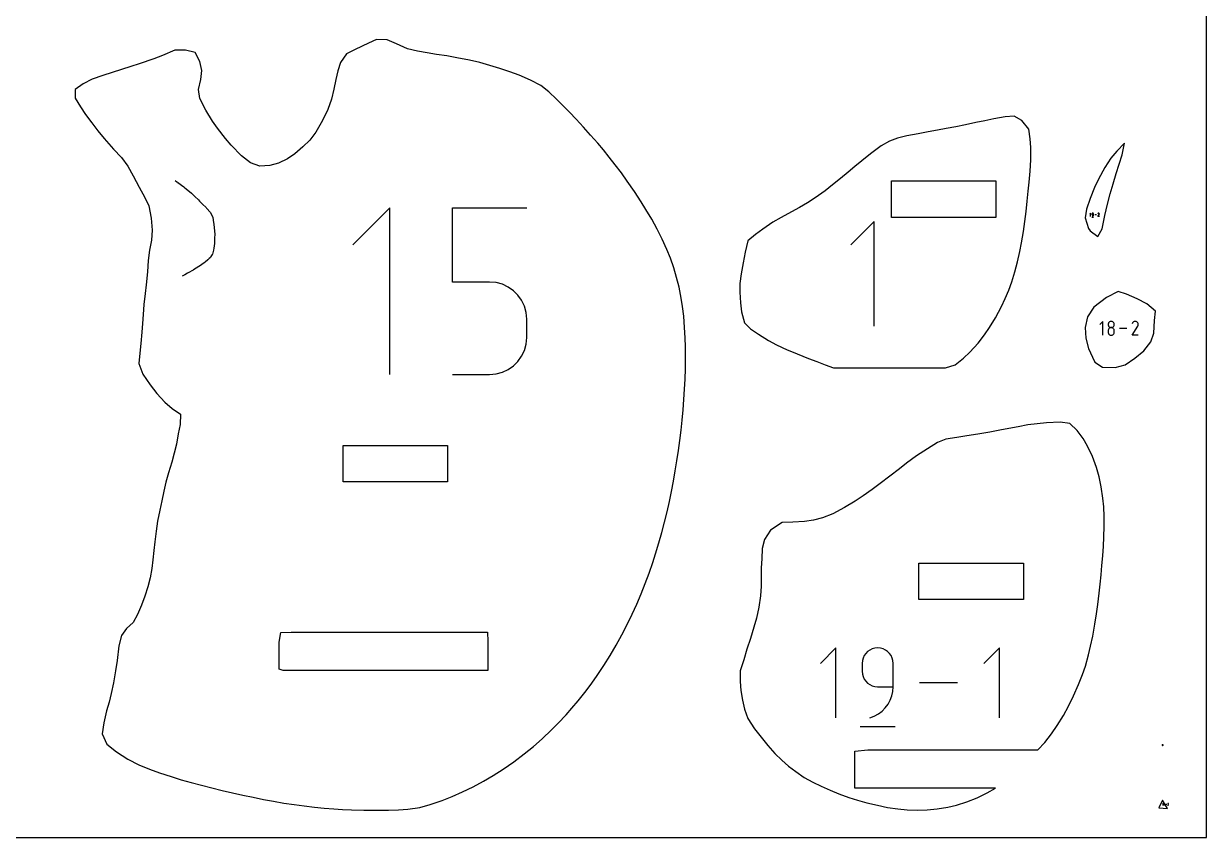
# Model space of a CAD drawing. Extents: x 0 to 300, y 0 to 147.
# Drawn here: x 230.6 to 299.7, y 0 to 47.6 of the extents above; entities that cross this region are included whole.
import ezdxf

# ---------------------------------------------------------------- set-up
doc = ezdxf.new("R2010")
doc.units = 0

msp = doc.modelspace()

# ---------------------------------------------------------------- linework, layer by layer
at = {"layer": 'annotation', "color": 1}
for p, q in [((239.441666, 38.401933), (239.548948, 38.32931)), ((239.548948, 38.32931), (239.590262, 38.301119)), ((239.590262, 38.301119), (239.595017, 38.298327)), ((239.595017, 38.298327), (239.599422, 38.295672)), ((239.599422, 38.295672), (239.954449, 38.02951)), ((239.954449, 38.02951), (240.020089, 37.982214)), ((240.020089, 37.982214), (240.281755, 37.75442)), ((240.281755, 37.75442), (240.40845, 37.654298)), ((240.40845, 37.654298), (240.603289, 37.464355)), ((240.603289, 37.464355), (240.815639, 37.270882)), ((240.815639, 37.270882), (240.877622, 37.202689)), ((240.877622, 37.202689), (240.934801, 37.141878)), ((240.934801, 37.141878), (241.065621, 37.009529)), ((241.065621, 37.009529), (241.230343, 36.846513)), ((241.230343, 36.846513), (241.252828, 36.819257)), ((241.252828, 36.819257), (241.275739, 36.793054)), ((241.275739, 36.793054), (241.514633, 36.528204)), ((252.00156, 36.81384), (249.832415, 34.644083)), ((252.00156, 27.056665), (252.00156, 36.81384)), ((255.660195, 32.468819), (255.660195, 36.81384)), ((255.660195, 36.81384), (259.99359, 36.81384)), ((241.514633, 36.528204), (241.557757, 36.443755)), ((241.557757, 36.443755), (241.637842, 36.262181)), ((241.637842, 36.262181), (241.670955, 36.085429)), ((241.670955, 36.085429), (241.712065, 35.827289)), ((280.307428, 36.013387), (278.945869, 34.651444)), ((280.307428, 29.888867), (280.307428, 36.013387)), ((292.957879, 36.49084), (292.913786, 36.446734)), ((292.957879, 36.2925), (292.957879, 36.49084)), ((293.026734, 36.267707), (293.125905, 36.267707)), ((293.032949, 36.454658), (293.032238, 36.446734)), ((293.032238, 36.446734), (293.032238, 36.424681)), ((293.032238, 36.424681), (293.032238, 36.424681)), ((293.032238, 36.424681), (293.032949, 36.416758)), ((293.034999, 36.462117), (293.032949, 36.454658)), ((293.032949, 36.416758), (293.034999, 36.4093)), ((293.038262, 36.468988), (293.034999, 36.462117)), ((293.034999, 36.4093), (293.038262, 36.402431)), ((293.042612, 36.475144), (293.038262, 36.468988)), ((293.038262, 36.402431), (293.042612, 36.396277)), ((293.047924, 36.480461), (293.042612, 36.475144)), ((293.042612, 36.396277), (293.047924, 36.390961)), ((293.054072, 36.484815), (293.047924, 36.480461)), ((293.047924, 36.390961), (293.054072, 36.38661)), ((293.060932, 36.488079), (293.054072, 36.484815)), ((293.054072, 36.38661), (293.060932, 36.383347)), ((293.054241, 36.2925), (293.066837, 36.297193)), ((293.054241, 36.2925), (293.054241, 36.2925)), ((293.068377, 36.490129), (293.060932, 36.488079)), ((293.060932, 36.383347), (293.068377, 36.381298)), ((293.066837, 36.297193), (293.078398, 36.303538)), ((293.076282, 36.49084), (293.068377, 36.490129)), ((293.068377, 36.381298), (293.076282, 36.380588)), ((293.084203, 36.490129), (293.076282, 36.49084)), ((293.076282, 36.49084), (293.076282, 36.49084)), ((293.076282, 36.380588), (293.120326, 36.380588)), ((293.078398, 36.303538), (293.088805, 36.311371)), ((293.091657, 36.488079), (293.084203, 36.490129)), ((293.088805, 36.311371), (293.097938, 36.320532)), ((293.098519, 36.484815), (293.091657, 36.488079)), ((293.097938, 36.320532), (293.105679, 36.330858)), ((293.104666, 36.480461), (293.098519, 36.484815)), ((293.109973, 36.475144), (293.104666, 36.480461)), ((293.105679, 36.330858), (293.111908, 36.342188)), ((293.114316, 36.468988), (293.109973, 36.475144)), ((293.111908, 36.342188), (293.116505, 36.354361)), ((293.117572, 36.462117), (293.114316, 36.468988)), ((293.116505, 36.354361), (293.119351, 36.367215)), ((293.119617, 36.454658), (293.117572, 36.462117)), ((293.119351, 36.367215), (293.120326, 36.380588)), ((293.120326, 36.446734), (293.119617, 36.454658)), ((293.120326, 36.380588), (293.120326, 36.446734)), ((293.120326, 36.446734), (293.120326, 36.446734)), ((293.303184, 36.39167), (293.194735, 36.39167)), ((293.377558, 36.292498), (293.458954, 36.423535)), ((293.465646, 36.292498), (293.377558, 36.292498)), ((293.383466, 36.468786), (293.377682, 36.457691)), ((293.388056, 36.475294), (293.383466, 36.468786)), ((293.393563, 36.480727), (293.388056, 36.475294)), ((293.399819, 36.485042), (293.393563, 36.480727)), ((293.406658, 36.488193), (293.399819, 36.485042)), ((293.41391, 36.490139), (293.406658, 36.488193)), ((293.42141, 36.490835), (293.41391, 36.490139)), ((293.42899, 36.490239), (293.42141, 36.490835)), ((293.436481, 36.488306), (293.42899, 36.490239)), ((293.443717, 36.484993), (293.436481, 36.488306)), ((293.450189, 36.480397), (293.443717, 36.484993)), ((293.443717, 36.484993), (293.443717, 36.484993)), ((293.4556, 36.474882), (293.450189, 36.480397)), ((293.459902, 36.468618), (293.4556, 36.474882)), ((293.458954, 36.423535), (293.459051, 36.423656)), ((293.458954, 36.423535), (293.458954, 36.423535)), ((293.459051, 36.423656), (293.459145, 36.423777)), ((293.459145, 36.423777), (293.459235, 36.423901)), ((293.459235, 36.423901), (293.459322, 36.424027)), ((293.459322, 36.424027), (293.459407, 36.424158)), ((293.459407, 36.424158), (293.45949, 36.424294)), ((293.45949, 36.424294), (293.459573, 36.424435)), ((293.459573, 36.424435), (293.459655, 36.424585)), ((293.459655, 36.424585), (293.459738, 36.424742)), ((293.459738, 36.424742), (293.463098, 36.431958)), ((293.459738, 36.424742), (293.459738, 36.424742)), ((293.463048, 36.461772), (293.459902, 36.468618)), ((293.464988, 36.454514), (293.463048, 36.461772)), ((293.463098, 36.431958), (293.465062, 36.439438)), ((293.465676, 36.447013), (293.464988, 36.454514)), ((293.465062, 36.439438), (293.465676, 36.447013)), ((241.712065, 35.827289), (241.724543, 35.664293)), ((241.724543, 35.664293), (241.756858, 35.245856)), ((241.748531, 34.717258), (241.710472, 34.447093)), ((241.753082, 35.055721), (241.748531, 34.717258)), ((241.756858, 35.245856), (241.753082, 35.055721)), ((241.508931, 33.90939), (241.431931, 33.83483)), ((241.534384, 33.951987), (241.508931, 33.90939)), ((241.613161, 34.072961), (241.534384, 33.951987)), ((241.621946, 34.100934), (241.613161, 34.072961)), ((241.692904, 34.328407), (241.621946, 34.100934)), ((241.710472, 34.447093), (241.692904, 34.328407)), ((240.831431, 33.371739), (240.513654, 33.177066)), ((240.836462, 33.374755), (240.831431, 33.371739)), ((240.873345, 33.399529), (240.836462, 33.374755)), ((241.139506, 33.58083), (240.873345, 33.399529)), ((241.205438, 33.633367), (241.139506, 33.58083)), ((241.35972, 33.756984), (241.205438, 33.633367)), ((241.431931, 33.83483), (241.35972, 33.756984)), ((240.003467, 32.893609), (239.847698, 32.806475)), ((240.166106, 32.979196), (240.003467, 32.893609)), ((240.20305, 32.999164), (240.166106, 32.979196)), ((240.494324, 33.165933), (240.20305, 32.999164)), ((240.513654, 33.177066), (240.494324, 33.165933)), ((257.826892, 32.468819), (255.660195, 32.468819)), ((258.215934, 32.434043), (257.826892, 32.468819)), ((258.582272, 32.333747), (258.215934, 32.434043)), ((258.919748, 32.17398), (258.582272, 32.333747)), ((259.222203, 31.960789), (258.919748, 32.17398)), ((259.483478, 31.700224), (259.222203, 31.960789)), ((259.697413, 31.398332), (259.483478, 31.700224)), ((259.85785, 31.061162), (259.697413, 31.398332)), ((259.958628, 30.694762), (259.85785, 31.061162)), ((259.99359, 30.305181), (259.958628, 30.694762)), ((259.99359, 29.22581), (259.99359, 30.305181)), ((259.99359, 30.305181), (259.99359, 30.305181)), ((293.678418, 30.162597), (293.499501, 29.983629)), ((293.678418, 29.357797), (293.678418, 30.162597)), ((293.983076, 30.01515), (293.980193, 29.98315)), ((293.980193, 29.98315), (293.980193, 29.98315)), ((293.980193, 29.98315), (293.983078, 29.950999)), ((293.991389, 30.045301), (293.983076, 30.01515)), ((293.983078, 29.950999), (293.991395, 29.92073)), ((294.004622, 30.073091), (293.991389, 30.045301)), ((293.991395, 29.92073), (294.004633, 29.892853)), ((294.022268, 30.098009), (294.004622, 30.073091)), ((294.022268, 29.7405), (294.004622, 29.715526)), ((294.004633, 29.892853), (294.022285, 29.867872)), ((294.043819, 30.119543), (294.022268, 30.098009)), ((294.043819, 29.762072), (294.022268, 29.7405)), ((294.022285, 29.867872), (294.04384, 29.846296)), ((294.068766, 30.137181), (294.043819, 30.119543)), ((294.068766, 29.779734), (294.043819, 29.762072)), ((294.04384, 29.846296), (294.068789, 29.828632)), ((294.096602, 30.150413), (294.068766, 30.137181)), ((294.096602, 29.792978), (294.068766, 29.779734)), ((294.068789, 29.828632), (294.096623, 29.815387)), ((294.126819, 30.158727), (294.096602, 30.150413)), ((294.126819, 29.801296), (294.096602, 29.792978)), ((294.096623, 29.815387), (294.126832, 29.807068)), ((294.158908, 30.161613), (294.126819, 30.158727)), ((294.158908, 29.804182), (294.126819, 29.801296)), ((294.126832, 29.807068), (294.158908, 29.804182)), ((294.190997, 30.158727), (294.158908, 30.161613)), ((294.158908, 30.161613), (294.158908, 30.161613)), ((294.158908, 29.804182), (294.190984, 29.807068)), ((294.190997, 29.801298), (294.158908, 29.804182)), ((294.158908, 29.804182), (294.158908, 29.804182)), ((294.158908, 29.804182), (294.158908, 29.804182)), ((294.190984, 29.807068), (294.221193, 29.815387)), ((294.221214, 30.150413), (294.190997, 30.158727)), ((294.221214, 29.792983), (294.190997, 29.801298)), ((294.221193, 29.815387), (294.249027, 29.828632)), ((294.24905, 30.137181), (294.221214, 30.150413)), ((294.24905, 29.779745), (294.221214, 29.792983)), ((294.249027, 29.828632), (294.273976, 29.846296)), ((294.273997, 30.119543), (294.24905, 30.137181)), ((294.273997, 29.762089), (294.24905, 29.779745)), ((294.273976, 29.846296), (294.295531, 29.867872)), ((294.295548, 30.098009), (294.273997, 30.119543)), ((294.295548, 29.740521), (294.273997, 29.762089)), ((294.295531, 29.867872), (294.313183, 29.892853)), ((294.313194, 30.073091), (294.295548, 30.098009)), ((294.313194, 29.715549), (294.295548, 29.740521)), ((294.313183, 29.892853), (294.326421, 29.92073)), ((294.326427, 30.045301), (294.313194, 30.073091)), ((294.326421, 29.92073), (294.334738, 29.950999)), ((294.33474, 30.01515), (294.326427, 30.045301)), ((294.334738, 29.950999), (294.337623, 29.98315)), ((294.337623, 29.98315), (294.33474, 30.01515)), ((294.337623, 29.98315), (294.337623, 29.98315)), ((295.079549, 29.760197), (294.639499, 29.760197)), ((295.381334, 29.357791), (295.711612, 29.889495)), ((295.405307, 30.073106), (295.381839, 30.028087)), ((295.423932, 30.099516), (295.405307, 30.073106)), ((295.446277, 30.121562), (295.423932, 30.099516)), ((295.471663, 30.139067), (295.446277, 30.121562)), ((295.49941, 30.151856), (295.471663, 30.139067)), ((295.52884, 30.159751), (295.49941, 30.151856)), ((295.559272, 30.162577), (295.52884, 30.159751)), ((295.590026, 30.160156), (295.559272, 30.162577)), ((295.620424, 30.152312), (295.590026, 30.160156)), ((295.649786, 30.138869), (295.620424, 30.152312)), ((295.676046, 30.120222), (295.649786, 30.138869)), ((295.649786, 30.138869), (295.649786, 30.138869)), ((295.698003, 30.097845), (295.676046, 30.120222)), ((295.71546, 30.072424), (295.698003, 30.097845)), ((295.711612, 29.889495), (295.712006, 29.889984)), ((295.711612, 29.889495), (295.711612, 29.889495)), ((295.712006, 29.889984), (295.712385, 29.890477)), ((295.712385, 29.890477), (295.71275, 29.890978)), ((295.71275, 29.890978), (295.713104, 29.891491)), ((295.713104, 29.891491), (295.713449, 29.892021)), ((295.713449, 29.892021), (295.713787, 29.892572)), ((295.713787, 29.892572), (295.714122, 29.893148)), ((295.714122, 29.893148), (295.714456, 29.893753)), ((295.714456, 29.893753), (295.714791, 29.894391)), ((295.714791, 29.894391), (295.728428, 29.923671)), ((295.714791, 29.894391), (295.714791, 29.894391)), ((295.728224, 30.044646), (295.71546, 30.072424)), ((295.736097, 30.015195), (295.728224, 30.044646)), ((295.728428, 29.923671), (295.736395, 29.954022)), ((295.738886, 29.984759), (295.736097, 30.015195)), ((295.736395, 29.954022), (295.738886, 29.984759)), ((259.958608, 28.83604), (259.99359, 29.22581)), ((293.983076, 29.657401), (293.980193, 29.625265)), ((293.980193, 29.625265), (293.980193, 29.536235)), ((293.980193, 29.536235), (293.980193, 29.536235)), ((293.980193, 29.536235), (293.983078, 29.504101)), ((293.991389, 29.687657), (293.983076, 29.657401)), ((293.983078, 29.504101), (293.991395, 29.47388)), ((294.004622, 29.715526), (293.991389, 29.687657)), ((293.991395, 29.47388), (294.004633, 29.446069)), ((294.004633, 29.446069), (294.022285, 29.421168)), ((294.022285, 29.421168), (294.04384, 29.399676)), ((294.04384, 29.399676), (294.068789, 29.382091)), ((294.068789, 29.382091), (294.096623, 29.368913)), ((294.096623, 29.368913), (294.126832, 29.360641)), ((294.126832, 29.360641), (294.158908, 29.357772)), ((294.158908, 29.357772), (294.190984, 29.360641)), ((294.158908, 29.357772), (294.158908, 29.357772)), ((294.190984, 29.360641), (294.221193, 29.368913)), ((294.221193, 29.368913), (294.249027, 29.382091)), ((294.249027, 29.382091), (294.273976, 29.399676)), ((294.273976, 29.399676), (294.295531, 29.421168)), ((294.295531, 29.421168), (294.313183, 29.446069)), ((294.313183, 29.446069), (294.326421, 29.47388)), ((294.326427, 29.687677), (294.313194, 29.715549)), ((294.326421, 29.47388), (294.334738, 29.504101)), ((294.33474, 29.657414), (294.326427, 29.687677)), ((294.334738, 29.504101), (294.337623, 29.536235)), ((294.337623, 29.625265), (294.33474, 29.657414)), ((294.337623, 29.536235), (294.337623, 29.625265)), ((294.337623, 29.625265), (294.337623, 29.625265)), ((295.738765, 29.357791), (295.381334, 29.357791)), ((259.697277, 28.131232), (259.857779, 28.469134)), ((259.857779, 28.469134), (259.958608, 28.83604)), ((259.221951, 27.566992), (259.483277, 27.828471)), ((259.483277, 27.828471), (259.697277, 28.131232)), ((255.660195, 27.056665), (257.826892, 27.056665)), ((257.826892, 27.056665), (258.215772, 27.09163)), ((257.826892, 27.056665), (257.826892, 27.056665)), ((258.215772, 27.09163), (258.582025, 27.192432)), ((258.582025, 27.192432), (258.919476, 27.352932)), ((258.919476, 27.352932), (259.221951, 27.566992)), ((278.068851, 11.075618), (277.16069, 10.167201)), ((278.068851, 6.990559), (278.068851, 11.075618)), ((280.344688, 11.060971), (280.191348, 11.018744)), ((280.507501, 11.075618), (280.344688, 11.060971)), ((280.670651, 11.060971), (280.507501, 11.075618)), ((280.507501, 11.075618), (280.507501, 11.075618)), ((280.824171, 11.018744), (280.670651, 11.060971)), ((287.620618, 11.075618), (286.712457, 10.167201)), ((287.620618, 6.990559), (287.620618, 11.075618)), ((279.657225, 10.484032), (279.61501, 10.330396)), ((279.724422, 10.625537), (279.657225, 10.484032)), ((279.814019, 10.752335), (279.724422, 10.625537)), ((279.923428, 10.861852), (279.814019, 10.752335)), ((280.050066, 10.951513), (279.923428, 10.861852)), ((280.191348, 11.018744), (280.050066, 10.951513)), ((280.965505, 10.951513), (280.824171, 11.018744)), ((281.092101, 10.861852), (280.965505, 10.951513)), ((281.201405, 10.752335), (281.092101, 10.861852)), ((281.290864, 10.625537), (281.201405, 10.752335)), ((281.357925, 10.484032), (281.290864, 10.625537)), ((281.400033, 10.330396), (281.357925, 10.484032)), ((279.61501, 10.330396), (279.600365, 10.167201)), ((279.600365, 10.167201), (279.600365, 9.712992)), ((279.600365, 9.712992), (279.600365, 9.712992)), ((279.600365, 9.712992), (279.61501, 9.549807)), ((281.414637, 10.167201), (281.400033, 10.330396)), ((281.414637, 8.804831), (281.414637, 10.167201)), ((281.414637, 10.167201), (281.414637, 10.167201)), ((279.61501, 9.549807), (279.657225, 9.396193)), ((279.657225, 9.396193), (279.724422, 9.254723)), ((279.724422, 9.254723), (279.814019, 9.127965)), ((279.814019, 9.127965), (279.923428, 9.018491)), ((279.923428, 9.018491), (280.050066, 8.92887)), ((285.180816, 9.033088), (282.947175, 9.033088)), ((280.050066, 8.92887), (280.191348, 8.861673)), ((280.191348, 8.861673), (280.344688, 8.81947)), ((280.344688, 8.81947), (280.507501, 8.804831)), ((280.507501, 8.804831), (281.414637, 8.804831)), ((281.33594, 8.264668), (281.394553, 8.529404)), ((281.394553, 8.529404), (281.414637, 8.804831)), ((280.953538, 7.567907), (281.112972, 7.78059)), ((281.112972, 7.78059), (281.24126, 8.013954)), ((281.24126, 8.013954), (281.33594, 8.264668)), ((280.053548, 6.990559), (280.312963, 7.087229)), ((280.053548, 6.990559), (280.053548, 6.990559)), ((280.312963, 7.087229), (280.551073, 7.217897)), ((280.551073, 7.217897), (280.765418, 7.379232)), ((280.765418, 7.379232), (280.953538, 7.567907)), ((279.487004, 6.479926), (281.529534, 6.479926)), ((297.141826, 5.374177), (297.153244, 5.374177)), ((297.142541, 5.395702), (297.142459, 5.394789)), ((297.142459, 5.394789), (297.142459, 5.39225)), ((297.142459, 5.39225), (297.142459, 5.39225)), ((297.142459, 5.39225), (297.142541, 5.391338)), ((297.142777, 5.396561), (297.142541, 5.395702)), ((297.142541, 5.391338), (297.142777, 5.390479)), ((297.143153, 5.397352), (297.142777, 5.396561)), ((297.142777, 5.390479), (297.143153, 5.389688)), ((297.143654, 5.39806), (297.143153, 5.397352)), ((297.143153, 5.389688), (297.143654, 5.38898)), ((297.144265, 5.398673), (297.143654, 5.39806)), ((297.143654, 5.38898), (297.144265, 5.388368)), ((297.144973, 5.399174), (297.144265, 5.398673)), ((297.144265, 5.388368), (297.144973, 5.387867)), ((297.145763, 5.39955), (297.144973, 5.399174)), ((297.144973, 5.387867), (297.145763, 5.387491)), ((297.144993, 5.377031), (297.146443, 5.377572)), ((297.144993, 5.377031), (297.144993, 5.377031)), ((297.14662, 5.399786), (297.145763, 5.39955)), ((297.145763, 5.387491), (297.14662, 5.387255)), ((297.146443, 5.377572), (297.147774, 5.378302)), ((297.14753, 5.399868), (297.14662, 5.399786)), ((297.14662, 5.387255), (297.14753, 5.387173)), ((297.148442, 5.399786), (297.14753, 5.399868)), ((297.14753, 5.399868), (297.14753, 5.399868)), ((297.14753, 5.387173), (297.152601, 5.387173)), ((297.147774, 5.378302), (297.148972, 5.379204)), ((297.149301, 5.39955), (297.148442, 5.399786)), ((297.148972, 5.379204), (297.150024, 5.380259)), ((297.150091, 5.399174), (297.149301, 5.39955)), ((297.150024, 5.380259), (297.150915, 5.381448)), ((297.150798, 5.398673), (297.150091, 5.399174)), ((297.151409, 5.39806), (297.150798, 5.398673)), ((297.150915, 5.381448), (297.151632, 5.382752)), ((297.15191, 5.397352), (297.151409, 5.39806)), ((297.151632, 5.382752), (297.152162, 5.384154)), ((297.152284, 5.396561), (297.15191, 5.397352)), ((297.152162, 5.384154), (297.152489, 5.385634)), ((297.15252, 5.395702), (297.152284, 5.396561)), ((297.152489, 5.385634), (297.152601, 5.387173)), ((297.152601, 5.394789), (297.15252, 5.395702)), ((297.152601, 5.387173), (297.152601, 5.394789)), ((297.152601, 5.394789), (297.152601, 5.394789)), ((297.173655, 5.388449), (297.161169, 5.388449)), ((297.182218, 5.377031), (297.19159, 5.392118)), ((297.19236, 5.377031), (297.182218, 5.377031)), ((297.182899, 5.397328), (297.182233, 5.396051)), ((297.183427, 5.398078), (297.182899, 5.397328)), ((297.184061, 5.398703), (297.183427, 5.398078)), ((297.184781, 5.3992), (297.184061, 5.398703)), ((297.185569, 5.399563), (297.184781, 5.3992)), ((297.186404, 5.399787), (297.185569, 5.399563)), ((297.187267, 5.399867), (297.186404, 5.399787)), ((297.18814, 5.399798), (297.187267, 5.399867)), ((297.189003, 5.399576), (297.18814, 5.399798)), ((297.189836, 5.399194), (297.189003, 5.399576)), ((297.190581, 5.398665), (297.189836, 5.399194)), ((297.189836, 5.399194), (297.189836, 5.399194)), ((297.191204, 5.39803), (297.190581, 5.398665)), ((297.191699, 5.397309), (297.191204, 5.39803)), ((297.19159, 5.392118), (297.191601, 5.392132)), ((297.19159, 5.392118), (297.19159, 5.392118)), ((297.191601, 5.392132), (297.191612, 5.392146)), ((297.191612, 5.392146), (297.191622, 5.39216)), ((297.191622, 5.39216), (297.191632, 5.392175)), ((297.191632, 5.392175), (297.191642, 5.39219)), ((297.191642, 5.39219), (297.191652, 5.392206)), ((297.191652, 5.392206), (297.191661, 5.392222)), ((297.191661, 5.392222), (297.191671, 5.392239)), ((297.191671, 5.392239), (297.19168, 5.392257)), ((297.19168, 5.392257), (297.192067, 5.393088)), ((297.19168, 5.392257), (297.19168, 5.392257)), ((297.192061, 5.396521), (297.191699, 5.397309)), ((297.192285, 5.395685), (297.192061, 5.396521)), ((297.192067, 5.393088), (297.192293, 5.393949)), ((297.192364, 5.394821), (297.192285, 5.395685)), ((297.192293, 5.393949), (297.192364, 5.394821)), ((297.188237, 1.978543), (297.160833, 1.951131)), ((297.188237, 1.855276), (297.188237, 1.978543)), ((297.234458, 1.88268), (297.261792, 1.978543)), ((297.302902, 1.88268), (297.234458, 1.88268)), ((297.282386, 1.855276), (297.282386, 1.910022)), ((297.416539, 1.916909), (297.349138, 1.916909)), ((297.462761, 1.855275), (297.513348, 1.936713)), ((297.517507, 1.855275), (297.462761, 1.855275)), ((297.466433, 1.964836), (297.462839, 1.957941)), ((297.469286, 1.968881), (297.466433, 1.964836)), ((297.472708, 1.972258), (297.469286, 1.968881)), ((297.476596, 1.974939), (297.472708, 1.972258)), ((297.480846, 1.976898), (297.476596, 1.974939)), ((297.485354, 1.978107), (297.480846, 1.976898)), ((297.490015, 1.97854), (297.485354, 1.978107)), ((297.494726, 1.978169), (297.490015, 1.97854)), ((297.499381, 1.976968), (297.494726, 1.978169)), ((297.503879, 1.974909), (297.499381, 1.976968)), ((297.507901, 1.972052), (297.503879, 1.974909)), ((297.503879, 1.974909), (297.503879, 1.974909)), ((297.511264, 1.968625), (297.507901, 1.972052)), ((297.513938, 1.964732), (297.511264, 1.968625)), ((297.513348, 1.936713), (297.513409, 1.936788)), ((297.513348, 1.936713), (297.513348, 1.936713)), ((297.513409, 1.936788), (297.513467, 1.936864)), ((297.513467, 1.936864), (297.513523, 1.93694)), ((297.513523, 1.93694), (297.513577, 1.937019)), ((297.513577, 1.937019), (297.51363, 1.9371)), ((297.51363, 1.9371), (297.513681, 1.937185)), ((297.513681, 1.937185), (297.513733, 1.937273)), ((297.513733, 1.937273), (297.513784, 1.937365)), ((297.513784, 1.937365), (297.513835, 1.937463)), ((297.513835, 1.937463), (297.515924, 1.941948)), ((297.513835, 1.937463), (297.513835, 1.937463)), ((297.515893, 1.960477), (297.513938, 1.964732)), ((297.517098, 1.955966), (297.515893, 1.960477)), ((297.515924, 1.941948), (297.517144, 1.946597)), ((297.517526, 1.951304), (297.517098, 1.955966)), ((297.517144, 1.946597), (297.517526, 1.951304))]:
    msp.add_line(p, q, dxfattribs=at)
at = {"layer": 'boundary', "color": 5}
for p, q in [((250.743896, 46.431011), (249.967016, 46.070018)), ((251.218296, 46.649467), (250.743896, 46.431011)), ((251.832599, 46.632732), (251.218296, 46.649467)), ((252.386655, 46.394022), (251.832599, 46.632732)), ((253.019123, 46.107442), (252.386655, 46.394022)), ((238.695883, 45.717235), (238.190329, 45.51514)), ((239.433319, 46.022971), (238.695883, 45.717235)), ((240.049862, 46.02603), (239.433319, 46.022971)), ((240.610904, 45.890413), (240.049862, 46.02603)), ((240.897051, 45.359831), (240.610904, 45.890413)), ((249.464588, 45.815456), (249.109162, 45.311534)), ((249.967016, 46.070018), (249.464588, 45.815456)), ((253.617696, 45.968868), (253.019123, 46.107442)), ((254.178056, 45.86946), (253.617696, 45.968868)), ((254.7272, 45.780201), (254.178056, 45.86946)), ((255.318144, 45.686673), (254.7272, 45.780201)), ((255.903513, 45.582246), (255.318144, 45.686673)), ((236.851879, 45.06246), (236.312008, 44.892174)), ((237.349856, 45.225147), (236.851879, 45.06246)), ((238.190329, 45.51514), (237.349856, 45.225147)), ((241.000042, 44.835199), (240.897051, 45.359831)), ((249.109162, 45.311534), (248.947621, 44.810091)), ((256.652139, 45.436451), (255.903513, 45.582246)), ((257.251599, 45.296058), (256.652139, 45.436451)), ((257.834338, 45.136058), (257.251599, 45.296058)), ((258.417932, 44.95942), (257.834338, 45.136058)), ((259.005325, 44.764047), (258.417932, 44.95942)), ((234.600216, 44.331726), (234.060713, 44.057697)), ((235.217374, 44.547798), (234.600216, 44.331726)), ((235.770946, 44.722803), (235.217374, 44.547798)), ((236.312008, 44.892174), (235.770946, 44.722803)), ((240.810431, 43.723577), (240.953125, 44.303463)), ((240.953125, 44.303463), (241.000042, 44.835199)), ((248.83323, 44.306559), (248.719744, 43.734816)), ((248.947621, 44.810091), (248.83323, 44.306559)), ((259.554708, 44.558854), (259.005325, 44.764047)), ((260.215914, 44.270884), (259.554708, 44.558854)), ((260.828065, 43.955223), (260.215914, 44.270884)), ((234.060713, 44.057697), (233.598778, 43.727175)), ((233.598778, 43.727175), (233.603965, 43.210876)), ((240.890542, 43.190138), (240.810431, 43.723577)), ((248.719744, 43.734816), (248.57648, 43.149319)), ((261.290443, 43.597364), (260.828065, 43.955223)), ((261.734863, 43.163948), (261.290443, 43.597364)), ((233.603965, 43.210876), (233.90346, 42.714663)), ((241.238136, 42.507513), (240.890542, 43.190138)), ((248.57648, 43.149319), (248.367009, 42.553397)), ((262.495685, 42.401134), (261.734863, 43.163948)), ((233.90346, 42.714663), (234.210796, 42.26937)), ((234.210796, 42.26937), (234.574945, 41.76714)), ((241.626301, 41.878973), (241.238136, 42.507513)), ((248.367009, 42.553397), (248.052477, 41.909001)), ((262.893418, 41.983314), (262.495685, 42.401134)), ((234.574945, 41.76714), (234.927947, 41.308331)), ((241.919901, 41.463216), (241.626301, 41.878973)), ((248.052477, 41.909001), (247.66132, 41.23035)), ((263.313768, 41.522729), (262.893418, 41.983314)), ((263.727015, 41.058966), (263.313768, 41.522729)), ((285.068045, 41.539645), (284.520414, 41.436675)), ((285.647089, 41.655477), (285.068045, 41.539645)), ((286.248675, 41.785555), (285.647089, 41.655477)), ((286.765142, 41.898757), (286.248675, 41.785555)), ((287.298659, 42.011186), (286.765142, 41.898757)), ((287.964209, 42.129989), (287.298659, 42.011186)), ((288.484697, 42.160623), (287.964209, 42.129989)), ((288.937648, 41.904303), (288.484697, 42.160623)), ((289.335312, 41.40639), (288.937648, 41.904303)), ((234.927947, 41.308331), (235.303278, 40.851433)), ((235.303278, 40.851433), (235.849909, 40.235069)), ((242.383434, 40.867752), (241.919901, 41.463216)), ((242.727017, 40.462715), (242.383434, 40.867752)), ((247.66132, 41.23035), (247.312346, 40.771298)), ((264.145348, 40.583029), (263.727015, 41.058966)), ((281.672912, 40.88066), (281.194395, 40.702154)), ((282.207228, 41.008548), (281.672912, 40.88066)), ((282.874869, 41.140469), (282.207228, 41.008548)), ((283.453167, 41.24569), (282.874869, 41.140469)), ((284.014147, 41.345441), (283.453167, 41.24569)), ((284.520414, 41.436675), (284.014147, 41.345441)), ((289.431413, 40.838829), (289.335312, 41.40639)), ((289.458084, 40.325297), (289.431413, 40.838829)), ((235.849909, 40.235069), (236.303633, 39.740559)), ((243.327282, 39.851212), (242.727017, 40.462715)), ((246.90241, 40.365611), (246.432438, 39.972311)), ((247.312346, 40.771298), (246.90241, 40.365611)), ((264.473673, 40.193266), (264.145348, 40.583029)), ((264.81546, 39.772861), (264.473673, 40.193266)), ((280.710258, 40.437026), (280.087275, 39.966314)), ((281.194395, 40.702154), (280.710258, 40.437026)), ((289.453525, 39.615293), (289.458084, 40.325297)), ((294.480279, 40.121871), (294.134009, 39.713284)), ((294.943542, 40.577399), (294.480279, 40.121871)), ((294.800668, 39.907845), (294.943542, 40.577399)), ((236.303633, 39.740559), (236.672799, 39.236458)), ((243.857478, 39.429369), (243.327282, 39.851212)), ((244.389229, 39.233492), (243.857478, 39.429369)), ((245.484591, 39.418652), (244.974595, 39.285106)), ((246.010863, 39.672632), (245.484591, 39.418652)), ((246.432438, 39.972311), (246.010863, 39.672632)), ((265.172842, 39.318379), (264.81546, 39.772861)), ((279.580267, 39.547517), (279.181036, 39.214704)), ((280.087275, 39.966314), (279.580267, 39.547517)), ((289.415773, 38.948009), (289.453525, 39.615293)), ((294.134009, 39.713284), (293.779682, 39.156391)), ((294.629917, 39.355492), (294.800668, 39.907845)), ((236.672799, 39.236458), (236.994924, 38.668404)), ((244.974595, 39.285106), (244.389229, 39.233492)), ((265.53699, 38.843127), (265.172842, 39.318379)), ((265.873885, 38.37183), (265.53699, 38.843127)), ((278.783926, 38.882752), (278.34264, 38.522862)), ((279.181036, 39.214704), (278.783926, 38.882752)), ((289.360159, 38.305915), (289.415773, 38.948009)), ((293.779682, 39.156391), (293.419366, 38.476354)), ((294.269464, 38.214879), (294.447244, 38.811586)), ((294.447244, 38.811586), (294.629917, 39.355492)), ((236.994924, 38.668404), (237.339518, 38.016572)), ((266.294885, 37.760895), (265.873885, 38.37183)), ((277.873788, 38.146286), (277.433873, 37.809002)), ((278.34264, 38.522862), (277.873788, 38.146286)), ((289.310296, 37.789765), (289.360159, 38.305915)), ((293.419366, 38.476354), (293.178379, 37.993164)), ((294.102855, 37.615778), (294.269464, 38.214879)), ((237.339518, 38.016572), (237.664722, 37.415144)), ((237.664722, 37.415144), (237.897055, 36.925865)), ((266.684956, 37.162932), (266.294885, 37.760895)), ((276.848162, 37.393942), (276.405485, 37.102207)), ((277.433873, 37.809002), (276.848162, 37.393942)), ((289.24958, 37.195162), (289.310296, 37.789765)), ((292.928127, 37.355161), (292.71438, 36.721131)), ((293.178379, 37.993164), (292.928127, 37.355161)), ((293.941013, 37.010884), (294.102855, 37.615778)), ((237.897055, 36.925865), (238.042146, 36.208327)), ((266.964826, 36.710054), (266.684956, 37.162932)), ((267.298831, 36.137359), (266.964826, 36.710054)), ((275.946428, 36.828069), (275.463063, 36.564128)), ((276.405485, 37.102207), (275.946428, 36.828069)), ((289.182493, 36.582343), (289.24958, 37.195162)), ((292.71438, 36.721131), (292.636756, 36.211907)), ((293.785274, 36.354577), (293.941013, 37.010884)), ((238.042146, 36.208327), (238.095931, 35.497954)), ((267.612107, 35.559592), (267.298831, 36.137359)), ((274.380784, 35.966202), (273.787764, 35.557737)), ((274.859575, 36.239399), (274.380784, 35.966202)), ((275.463063, 36.564128), (274.859575, 36.239399)), ((289.025664, 35.424402), (289.109035, 36.012054)), ((289.109035, 36.012054), (289.182493, 36.582343)), ((292.636756, 36.211907), (292.833906, 35.603368)), ((293.63151, 35.580469), (293.785274, 36.354577)), ((238.095931, 35.497954), (238.06763, 34.912005)), ((267.907951, 34.967772), (267.612107, 35.559592)), ((273.787764, 35.557737), (273.360416, 35.252227)), ((288.917425, 34.756075), (289.025664, 35.424402)), ((292.833906, 35.603368), (292.93523, 35.456639)), ((292.93523, 35.456639), (293.374866, 35.134127)), ((293.374866, 35.134127), (293.63151, 35.580469)), ((238.06763, 34.912005), (237.937843, 34.329096)), ((268.185705, 34.364329), (267.907951, 34.967772)), ((272.921013, 34.875218), (272.768978, 34.21374)), ((273.360416, 35.252227), (272.921013, 34.875218)), ((288.8174, 34.247763), (288.917425, 34.756075)), ((237.937843, 34.329096), (237.861211, 33.717892)), ((268.393973, 33.865259), (268.185705, 34.364329)), ((272.768978, 34.21374), (272.646898, 33.591764)), ((288.685761, 33.654076), (288.8174, 34.247763)), ((237.861211, 33.717892), (237.819965, 33.058151)), ((268.586193, 33.304419), (268.393973, 33.865259)), ((268.757219, 32.73159), (268.586193, 33.304419)), ((272.646898, 33.591764), (272.528294, 32.937814)), ((288.527803, 33.057593), (288.685761, 33.654076)), ((237.819965, 33.058151), (237.757767, 32.305817)), ((268.89959, 32.166968), (268.757219, 32.73159)), ((272.528294, 32.937814), (272.460222, 32.389327)), ((288.349666, 32.47801), (288.527803, 33.057593)), ((237.757767, 32.305817), (237.693117, 31.799846)), ((269.027345, 31.530013), (268.89959, 32.166968)), ((272.460222, 32.389327), (272.451762, 31.875447)), ((272.451762, 31.875447), (272.488191, 31.249528)), ((287.96956, 31.507896), (288.17141, 31.992537)), ((288.17141, 31.992537), (288.349666, 32.47801)), ((294.557448, 31.919659), (293.877736, 31.557838)), ((295.0477, 31.752383), (294.557448, 31.919659)), ((237.605709, 31.148744), (237.569659, 30.564693)), ((237.693117, 31.799846), (237.605709, 31.148744)), ((269.104315, 31.027516), (269.027345, 31.530013)), ((272.488191, 31.249528), (272.553229, 30.731621)), ((287.748123, 31.042353), (287.96956, 31.507896)), ((293.877736, 31.557838), (293.148531, 30.990423)), ((295.680922, 31.488365), (295.0477, 31.752383)), ((296.236003, 31.193217), (295.680922, 31.488365)), ((296.741469, 30.768144), (296.236003, 31.193217)), ((237.569659, 30.564693), (237.543478, 30.039487)), ((269.169259, 30.466375), (269.104315, 31.027516)), ((269.223743, 29.802195), (269.169259, 30.466375)), ((272.553229, 30.731621), (272.716886, 30.07826)), ((287.39783, 30.378475), (287.748123, 31.042353)), ((292.766745, 30.432166), (292.638942, 29.813718)), ((293.148531, 30.990423), (292.766745, 30.432166)), ((296.686985, 30.223968), (296.741469, 30.768144)), ((237.543478, 30.039487), (237.501932, 29.528518)), ((269.255516, 29.197813), (269.223743, 29.802195)), ((272.716886, 30.07826), (273.083139, 29.723294)), ((286.751592, 29.375595), (287.053722, 29.816267)), ((287.053722, 29.816267), (287.39783, 30.378475)), ((292.638942, 29.813718), (292.683658, 29.182118)), ((296.652617, 29.473544), (296.686985, 30.223968)), ((237.501932, 29.528518), (237.438893, 28.874305)), ((269.271066, 28.669382), (269.255516, 29.197813)), ((273.083139, 29.723294), (273.535273, 29.412267)), ((273.535273, 29.412267), (274.129152, 29.050109)), ((274.129152, 29.050109), (274.591472, 28.798929)), ((286.374527, 28.884205), (286.751592, 29.375595)), ((292.683658, 29.182118), (292.832152, 28.578004)), ((296.478818, 28.977946), (296.652617, 29.473544)), ((237.438893, 28.874305), (237.377795, 28.302115)), ((269.275319, 27.994801), (269.271066, 28.669382)), ((274.591472, 28.798929), (275.212084, 28.510698)), ((275.212084, 28.510698), (275.763034, 28.282)), ((285.519811, 28.008277), (285.896964, 28.357403)), ((285.896964, 28.357403), (286.374527, 28.884205)), ((292.832152, 28.578004), (293.069838, 28.065256)), ((295.530555, 28.009988), (296.067535, 28.437253)), ((296.067535, 28.437253), (296.478818, 28.977946)), ((237.377795, 28.302115), (237.312671, 27.700337)), ((237.312671, 27.700337), (237.548863, 27.082274)), ((269.266901, 27.396117), (269.275319, 27.994801)), ((275.763034, 28.282), (275.811341, 28.262624)), ((275.811341, 28.262624), (276.460249, 28.005803)), ((276.460249, 28.005803), (276.94656, 27.820956)), ((276.94656, 27.820956), (277.43457, 27.631832)), ((285.038154, 27.633823), (285.519811, 28.008277)), ((293.069838, 28.065256), (293.200452, 27.790379)), ((293.200452, 27.790379), (293.642573, 27.485697)), ((294.979247, 27.636064), (295.530555, 28.009988)), ((237.548863, 27.082274), (237.993449, 26.462255)), ((269.247693, 26.795988), (269.266901, 27.396117)), ((277.43457, 27.631832), (277.919418, 27.455017)), ((277.919418, 27.455017), (278.607328, 27.455022)), ((278.607328, 27.455022), (279.171772, 27.455026)), ((279.171772, 27.455026), (279.718234, 27.455051)), ((279.718234, 27.455051), (280.22913, 27.455066)), ((280.22913, 27.455066), (281.074002, 27.455591)), ((281.074002, 27.455591), (281.65768, 27.455646)), ((281.65768, 27.455646), (282.199347, 27.455653)), ((282.199347, 27.455653), (283.288091, 27.45504)), ((283.288091, 27.45504), (283.955437, 27.45501)), ((283.955437, 27.45501), (284.465563, 27.455013)), ((284.465563, 27.455013), (285.038154, 27.633823)), ((293.642573, 27.485697), (294.393947, 27.467295)), ((294.393947, 27.467295), (294.979247, 27.636064)), ((237.993449, 26.462255), (238.37895, 25.952305)), ((269.218572, 26.194043), (269.247693, 26.795988)), ((238.37895, 25.952305), (238.850805, 25.444628)), ((269.133499, 24.993924), (269.180343, 25.59357)), ((269.180343, 25.59357), (269.218572, 26.194043)), ((238.850805, 25.444628), (239.276905, 25.065989)), ((239.276905, 25.065989), (239.755539, 24.744907)), ((269.078371, 24.395515), (269.133499, 24.993924)), ((239.755539, 24.744907), (239.732572, 24.135709)), ((269.015192, 23.798383), (269.078371, 24.395515)), ((290.371517, 24.23501), (289.839432, 24.183271)), ((291.171381, 24.278002), (290.371517, 24.23501)), ((291.738333, 24.190489), (291.171381, 24.278002)), ((239.628645, 23.600987), (239.517068, 22.996272)), ((239.732572, 24.135709), (239.628645, 23.600987)), ((268.94403, 23.202476), (269.015192, 23.798383)), ((286.361798, 23.573059), (285.725027, 23.467091)), ((287.072235, 23.695681), (286.361798, 23.573059)), ((287.657639, 23.804067), (287.072235, 23.695681)), ((288.168022, 23.903098), (287.657639, 23.804067)), ((288.713907, 24.008245), (288.168022, 23.903098)), ((289.284934, 24.108888), (288.713907, 24.008245)), ((289.839432, 24.183271), (289.284934, 24.108888)), ((292.161595, 23.784226), (291.738333, 24.190489)), ((292.510801, 23.315242), (292.161595, 23.784226)), ((239.517068, 22.996272), (239.39611, 22.463328)), ((268.864844, 22.608416), (268.94403, 23.202476)), ((283.998157, 23.076161), (283.415905, 22.724791)), ((284.501555, 23.289812), (283.998157, 23.076161)), ((285.130883, 23.37758), (284.501555, 23.289812)), ((285.725027, 23.467091), (285.130883, 23.37758)), ((292.776347, 22.86929), (292.510801, 23.315242)), ((293.064812, 22.264436), (292.776347, 22.86929)), ((239.39611, 22.463328), (239.251185, 21.931244)), ((268.777274, 22.014957), (268.864844, 22.608416)), ((282.787738, 22.302151), (282.199168, 21.86813)), ((283.415905, 22.724791), (282.787738, 22.302151)), ((293.303376, 21.614202), (293.064812, 22.264436)), ((239.251185, 21.931244), (239.060376, 21.307487)), ((268.680899, 21.421213), (268.777274, 22.014957)), ((281.781617, 21.551433), (281.218067, 21.119629)), ((282.199168, 21.86813), (281.781617, 21.551433)), ((293.454771, 21.07864), (293.303376, 21.614202)), ((238.905657, 20.775258), (238.774584, 20.24708)), ((239.060376, 21.307487), (238.905657, 20.775258)), ((268.459678, 20.229587), (268.575221, 20.826394)), ((268.575221, 20.826394), (268.680899, 21.421213)), ((281.218067, 21.119629), (280.661391, 20.694991)), ((293.57878, 20.497295), (293.454771, 21.07864)), ((238.774584, 20.24708), (238.661354, 19.68226)), ((268.333799, 19.630567), (268.459678, 20.229587)), ((280.180885, 20.336035), (279.661106, 19.972149)), ((280.661391, 20.694991), (280.180885, 20.336035)), ((293.672647, 19.833948), (293.57878, 20.497295)), ((238.661354, 19.68226), (238.548088, 19.120953)), ((268.197223, 19.029671), (268.333799, 19.630567)), ((279.18932, 19.665231), (278.568344, 19.275688)), ((279.661106, 19.972149), (279.18932, 19.665231)), ((293.718624, 19.326328), (293.672647, 19.833948)), ((238.548088, 19.120953), (238.419426, 18.481599)), ((268.049634, 18.427424), (268.197223, 19.029671)), ((277.278214, 18.674678), (276.747935, 18.55185)), ((277.890097, 18.913405), (277.278214, 18.674678)), ((278.568344, 19.275688), (277.890097, 18.913405)), ((293.745268, 18.750554), (293.718624, 19.326328)), ((293.74744, 18.191563), (293.745268, 18.750554)), ((238.419426, 18.481599), (238.327358, 17.900287)), ((267.890518, 17.82372), (268.049634, 18.427424)), ((274.930736, 18.409075), (274.246224, 17.953861)), ((275.539996, 18.42858), (274.930736, 18.409075)), ((276.221787, 18.468748), (275.539996, 18.42858)), ((276.747935, 18.55185), (276.221787, 18.468748)), ((293.733007, 17.55992), (293.74744, 18.191563)), ((238.327358, 17.900287), (238.2497, 17.2772)), ((267.71895, 17.216974), (267.890518, 17.82372)), ((273.885338, 17.418901), (273.766214, 16.890344)), ((274.246224, 17.953861), (273.885338, 17.418901)), ((293.706027, 17.031055), (293.733007, 17.55992)), ((238.191944, 16.763346), (238.133268, 16.231449)), ((238.2497, 17.2772), (238.191944, 16.763346)), ((267.528068, 16.585519), (267.71895, 17.216974)), ((273.766214, 16.890344), (273.738969, 16.281249)), ((293.666213, 16.464366), (293.706027, 17.031055)), ((238.133268, 16.231449), (238.072456, 15.716305)), ((267.144839, 15.451068), (267.36355, 16.066876)), ((267.36355, 16.066876), (267.528068, 16.585519)), ((273.738969, 16.281249), (273.702105, 15.763359)), ((293.5649, 15.345064), (293.618308, 15.902738)), ((293.618308, 15.902738), (293.666213, 16.464366)), ((238.072456, 15.716305), (237.985075, 15.175424)), ((266.915259, 14.838602), (267.144839, 15.451068)), ((273.702105, 15.763359), (273.701801, 15.238761)), ((273.701801, 15.238761), (273.702663, 14.684656)), ((293.507816, 14.794687), (293.5649, 15.345064)), ((237.853038, 14.649288), (237.681159, 14.105857)), ((237.985075, 15.175424), (237.853038, 14.649288)), ((266.676534, 14.239345), (266.915259, 14.838602)), ((273.702663, 14.684656), (273.662346, 14.118009)), ((293.450424, 14.274578), (293.507816, 14.794687)), ((237.681159, 14.105857), (237.486508, 13.575204)), ((266.423361, 13.642491), (266.676534, 14.239345)), ((273.662346, 14.118009), (273.566559, 13.460695)), ((293.368502, 13.61454), (293.450424, 14.274578)), ((237.486508, 13.575204), (237.242009, 13.028628)), ((266.153558, 13.044946), (266.423361, 13.642491)), ((273.566559, 13.460695), (273.419066, 12.822665)), ((293.293618, 13.072699), (293.368502, 13.61454)), ((236.992083, 12.570905), (236.610282, 12.22019)), ((237.242009, 13.028628), (236.992083, 12.570905)), ((265.55598, 11.841135), (265.86516, 12.444956)), ((265.86516, 12.444956), (266.153558, 13.044946)), ((273.419066, 12.822665), (273.267012, 12.286054)), ((293.080041, 11.769367), (293.202041, 12.465244)), ((293.202041, 12.465244), (293.293618, 13.072699)), ((236.304173, 11.806719), (236.159701, 11.202035)), ((236.610282, 12.22019), (236.304173, 11.806719)), ((265.225921, 11.236422), (265.55598, 11.841135)), ((273.267012, 12.286054), (273.068036, 11.63485)), ((292.95785, 11.183177), (293.080041, 11.769367)), ((236.159701, 11.202035), (236.046659, 10.337072)), ((264.876448, 10.636889), (265.225921, 11.236422)), ((273.068036, 11.63485), (272.86489, 10.999304)), ((292.834997, 10.666778), (292.95785, 11.183177)), ((264.50732, 10.045125), (264.876448, 10.636889)), ((272.677346, 10.378728), (272.474998, 9.729215)), ((272.86489, 10.999304), (272.677346, 10.378728)), ((292.647337, 10.018205), (292.834997, 10.666778)), ((235.949112, 9.731108), (235.83328, 9.027283)), ((236.046659, 10.337072), (235.949112, 9.731108)), ((264.116953, 9.460522), (264.50732, 10.045125)), ((272.474998, 9.729215), (272.46365, 9.10272)), ((292.477678, 9.513625), (292.647337, 10.018205)), ((235.83328, 9.027283), (235.709237, 8.415125)), ((263.467468, 8.569161), (263.802193, 9.017822)), ((263.802193, 9.017822), (264.116953, 9.460522)), ((272.46365, 9.10272), (272.519172, 8.579343)), ((292.250629, 8.927232), (292.477678, 9.513625)), ((235.709237, 8.415125), (235.581642, 7.910813)), ((263.000354, 7.980388), (263.467468, 8.569161)), ((272.519172, 8.579343), (272.611692, 8.020785)), ((291.958386, 8.269561), (292.250629, 8.927232)), ((235.581642, 7.910813), (235.432581, 7.388821)), ((262.64094, 7.559047), (263.000354, 7.980388)), ((272.611692, 8.020785), (272.720193, 7.491938)), ((291.361529, 7.12892), (291.663052, 7.677107)), ((291.663052, 7.677107), (291.958386, 8.269561)), ((235.432581, 7.388821), (235.275596, 6.700146)), ((261.828666, 6.6765), (262.295354, 7.171761)), ((262.295354, 7.171761), (262.64094, 7.559047)), ((272.720193, 7.491938), (272.928311, 6.95222)), ((272.928311, 6.95222), (273.316348, 6.338156)), ((290.99369, 6.532008), (291.361529, 7.12892)), ((235.275596, 6.700146), (235.175768, 6.05036)), ((260.894555, 5.768372), (261.449495, 6.295167)), ((261.449495, 6.295167), (261.828666, 6.6765)), ((273.316348, 6.338156), (273.694328, 5.851281)), ((290.669586, 6.061013), (290.99369, 6.532008)), ((235.175768, 6.05036), (235.445378, 5.454681)), ((260.383024, 5.315298), (260.894555, 5.768372)), ((273.694328, 5.851281), (274.078814, 5.377422)), ((289.864377, 5.111098), (290.282536, 5.542287)), ((290.282536, 5.542287), (290.669586, 6.061013)), ((235.445378, 5.454681), (236.012111, 4.996928)), ((236.012111, 4.996928), (236.686559, 4.570735)), ((259.233421, 4.424522), (259.837094, 4.873842)), ((259.837094, 4.873842), (260.383024, 5.315298)), ((274.078814, 5.377422), (274.50298, 4.899887)), ((274.50298, 4.899887), (274.901794, 4.511752)), ((279.177446, 5.035424), (279.937633, 5.112719)), ((279.177621, 4.299871), (279.177446, 5.035424)), ((279.937633, 5.112719), (280.535427, 5.111876)), ((280.535427, 5.111876), (281.076717, 5.111641)), ((281.076717, 5.111641), (281.868163, 5.112324)), ((281.868163, 5.112324), (283.255107, 5.111837)), ((283.255107, 5.111837), (286.457029, 5.112188)), ((286.457029, 5.112188), (288.691525, 5.11115)), ((288.691525, 5.11115), (289.290229, 5.111134)), ((289.290229, 5.111134), (289.864377, 5.111098)), ((297.087761, 5.432518), (297.087761, 5.432518)), ((236.686559, 4.570735), (237.321862, 4.248825)), ((237.321862, 4.248825), (237.944516, 3.986961)), ((258.613269, 3.990334), (259.233421, 4.424522)), ((274.901794, 4.511752), (275.305661, 4.169864)), ((275.305661, 4.169864), (275.719689, 3.848098)), ((279.177735, 3.674805), (279.177621, 4.299871)), ((237.944516, 3.986961), (238.520905, 3.776202)), ((238.520905, 3.776202), (239.211437, 3.549232)), ((239.211437, 3.549232), (239.806338, 3.369587)), ((257.459339, 3.276121), (258.028981, 3.612143)), ((258.028981, 3.612143), (258.613269, 3.990334)), ((275.719689, 3.848098), (276.22121, 3.508222)), ((276.22121, 3.508222), (276.722287, 3.233544)), ((279.178584, 2.872562), (279.177735, 3.674805)), ((239.806338, 3.369587), (240.386804, 3.206615)), ((240.386804, 3.206615), (240.990847, 3.046045)), ((240.990847, 3.046045), (241.596082, 2.891542)), ((241.596082, 2.891542), (242.191241, 2.745622)), ((256.249995, 2.657101), (256.866032, 2.958059)), ((256.866032, 2.958059), (257.459339, 3.276121)), ((276.722287, 3.233544), (277.201327, 2.998768)), ((277.201327, 2.998768), (277.73848, 2.754944)), ((279.753558, 2.875707), (279.178584, 2.872562)), ((280.275871, 2.876046), (279.753558, 2.875707)), ((280.969442, 2.875768), (280.275871, 2.876046)), ((281.492625, 2.875695), (280.969442, 2.875768)), ((282.623478, 2.873587), (281.492625, 2.875695)), ((283.606034, 2.875937), (282.623478, 2.873587)), ((284.367951, 2.876005), (283.606034, 2.875937)), ((284.878698, 2.876054), (284.367951, 2.876005)), ((285.797354, 2.874942), (284.878698, 2.876054)), ((286.848302, 2.87655), (285.797354, 2.874942)), ((287.39299, 2.876765), (286.848302, 2.87655)), ((286.904307, 2.600387), (287.39299, 2.876765)), ((242.191241, 2.745622), (242.792362, 2.604497)), ((242.792362, 2.604497), (243.392454, 2.470416)), ((243.392454, 2.470416), (243.997312, 2.342217)), ((243.997312, 2.342217), (244.60033, 2.221607)), ((244.60033, 2.221607), (245.200807, 2.109601)), ((245.200807, 2.109601), (245.798303, 2.007363)), ((254.347816, 1.928437), (255.044867, 2.158725)), ((255.044867, 2.158725), (255.645186, 2.38829)), ((255.645186, 2.38829), (256.249995, 2.657101)), ((277.73848, 2.754944), (278.239136, 2.5497)), ((278.239136, 2.5497), (278.828455, 2.338067)), ((278.828455, 2.338067), (279.334077, 2.178551)), ((279.334077, 2.178551), (279.877212, 2.02649)), ((285.113615, 1.880655), (285.729772, 2.077535)), ((285.729772, 2.077535), (286.323907, 2.31809)), ((286.323907, 2.31809), (286.904307, 2.600387)), ((297.156987, 2.181438), (296.93443, 1.733346)), ((297.455096, 1.693205), (297.156987, 2.181438)), ((245.798303, 2.007363), (246.393319, 1.915453)), ((246.393319, 1.915453), (246.989569, 1.834246)), ((246.989569, 1.834246), (247.583383, 1.764571)), ((247.583383, 1.764571), (248.160555, 1.707774)), ((248.160555, 1.707774), (248.713208, 1.665289)), ((248.713208, 1.665289), (249.223151, 1.635401)), ((249.223151, 1.635401), (249.745724, 1.613027)), ((249.745724, 1.613027), (250.479449, 1.59351)), ((250.479449, 1.59351), (251.124367, 1.587672)), ((251.124367, 1.587672), (251.915738, 1.596095)), ((251.915738, 1.596095), (252.508716, 1.616571)), ((252.508716, 1.616571), (253.046999, 1.644594)), ((253.046999, 1.644594), (253.738679, 1.747231)), ((253.738679, 1.747231), (254.347816, 1.928437)), ((279.877212, 2.02649), (280.502404, 1.874567)), ((280.502404, 1.874567), (281.0921, 1.752981)), ((281.0921, 1.752981), (281.693794, 1.658502)), ((281.693794, 1.658502), (282.237082, 1.606642)), ((282.237082, 1.606642), (282.80888, 1.5875)), ((282.80888, 1.5875), (283.397527, 1.602729)), ((283.397527, 1.602729), (283.98157, 1.658378)), ((283.98157, 1.658378), (284.606374, 1.758314)), ((284.606374, 1.758314), (285.113615, 1.880655)), ((296.93443, 1.733346), (297.455096, 1.693205))]:
    msp.add_line(p, q, dxfattribs=at)
at = {"layer": 'frame', "color": 5}
for p, q in [((299.72, 0), (299.72, 147.32)), ((0, 0), (299.72, 0))]:
    msp.add_line(p, q, dxfattribs=at)
at = {"layer": 'hole', "color": 5}
for p, q in [((281.316111, 36.248204), (281.316111, 38.382204)), ((281.316111, 38.382204), (287.418111, 38.382204)), ((287.418111, 38.382204), (287.418111, 36.248204)), ((287.418111, 36.248204), (281.316111, 36.248204)), ((249.266748, 20.781227), (249.266748, 22.915227)), ((249.266748, 22.915227), (255.368748, 22.915227)), ((255.368748, 22.915227), (255.368748, 20.781227)), ((255.368748, 20.781227), (249.266748, 20.781227)), ((282.92071, 13.904459), (282.92071, 16.038459)), ((282.92071, 16.038459), (289.02271, 16.038459)), ((289.02271, 16.038459), (289.02271, 13.904459)), ((289.02271, 13.904459), (282.92071, 13.904459)), ((245.522666, 11.414545), (245.619119, 11.986245)), ((245.619119, 11.986245), (246.2338, 11.988817)), ((246.2338, 11.988817), (247.019587, 11.988818)), ((247.019587, 11.988818), (248.112017, 11.988746)), ((248.112017, 11.988746), (248.720151, 11.988391)), ((248.720151, 11.988391), (249.26756, 11.988175)), ((249.26756, 11.988175), (250.135804, 11.987961)), ((250.135804, 11.987961), (252.195347, 11.987961)), ((252.195347, 11.987961), (253.664733, 11.987961)), ((253.664733, 11.987961), (255.494553, 11.987961)), ((255.494553, 11.987961), (256.608319, 11.987961)), ((256.608319, 11.987961), (257.710359, 11.986749)), ((257.710359, 11.986749), (257.712898, 11.454045)), ((245.522217, 10.602952), (245.522666, 11.414545)), ((257.712898, 11.454045), (257.715872, 10.864035)), ((245.523173, 9.833589), (245.522217, 10.602952)), ((257.715872, 10.864035), (257.71589, 9.749401)), ((245.760562, 9.749571), (245.523173, 9.833589)), ((246.684983, 9.751984), (245.760562, 9.749571)), ((248.62282, 9.751614), (246.684983, 9.751984)), ((249.369977, 9.751386), (248.62282, 9.751614)), ((250.711776, 9.751995), (249.369977, 9.751386)), ((251.763927, 9.752472), (250.711776, 9.751995)), ((252.541574, 9.752824), (251.763927, 9.752472)), ((253.25537, 9.753148), (252.541574, 9.752824)), ((255.002587, 9.753537), (253.25537, 9.753148)), ((256.20148, 9.751131), (255.002587, 9.753537)), ((256.985618, 9.750015), (256.20148, 9.751131)), ((257.71589, 9.749401), (256.985618, 9.750015))]:
    msp.add_line(p, q, dxfattribs=at)

doc.saveas('drawing.dxf')
